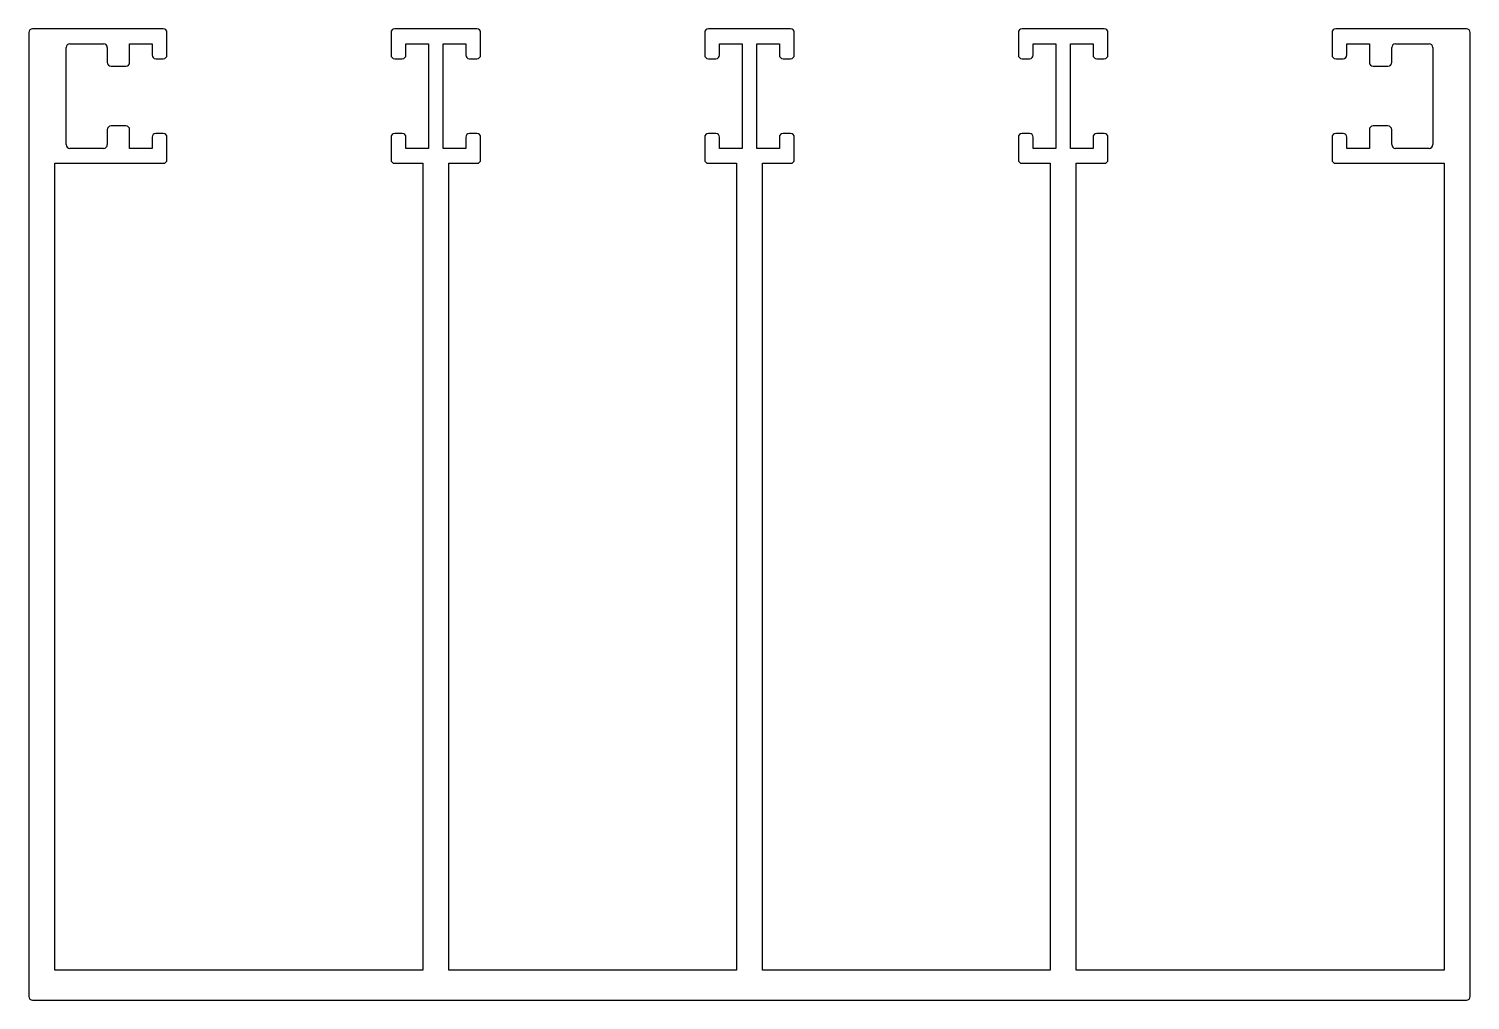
# Model space of a CAD drawing. Extents: x 1.7 to 98.2, y 1.6 to 66.6.
import ezdxf

# ---------------------------------------------------------------- set-up
doc = ezdxf.new("R2010")
doc.units = 0
doc.layers.get('0').update_dxf_attribs({"linetype": 'CONTINUOUS'})

msp = doc.modelspace()

# ---------------------------------------------------------------- linework, layer by layer
for p, q in [((10.663, 66.618), (1.913, 66.618)), ((31.663, 66.618), (26.163, 66.618)), ((52.663, 66.618), (47.163, 66.618)), ((73.663, 66.618), (68.163, 66.618)), ((97.913, 66.618), (89.163, 66.618)), ((1.663, 66.368), (1.663, 1.868)), ((10.913, 64.868), (10.913, 66.368)), ((25.913, 66.368), (25.913, 64.868)), ((31.913, 64.868), (31.913, 66.368)), ((46.913, 66.368), (46.913, 64.868)), ((52.913, 64.868), (52.913, 66.368)), ((67.913, 66.368), (67.913, 64.868)), ((73.913, 64.868), (73.913, 66.368)), ((88.913, 66.368), (88.913, 64.868)), ((98.163, 1.868), (98.163, 66.368)), ((4.165, 58.868), (4.165, 65.368)), ((4.415, 65.618), (6.667, 65.618)), ((6.917, 65.368), (6.917, 64.368)), ((8.413, 64.368), (8.413, 65.618)), ((8.413, 65.618), (9.913, 65.618)), ((9.913, 65.618), (9.913, 64.868)), ((26.913, 64.868), (26.913, 65.618)), ((26.913, 65.618), (28.413, 65.618)), ((28.413, 65.618), (28.413, 58.618)), ((29.413, 58.618), (29.413, 65.618)), ((29.413, 65.618), (30.913, 65.618)), ((30.913, 65.618), (30.913, 64.868)), ((47.913, 64.868), (47.913, 65.618)), ((47.913, 65.618), (49.413, 65.618)), ((49.413, 65.618), (49.413, 58.618)), ((50.413, 58.618), (50.413, 65.618)), ((50.413, 65.618), (51.913, 65.618)), ((51.913, 65.618), (51.913, 64.868)), ((68.913, 64.868), (68.913, 65.618)), ((68.913, 65.618), (70.413, 65.618)), ((70.413, 65.618), (70.413, 58.618)), ((71.413, 58.618), (71.413, 65.618)), ((71.413, 65.618), (72.913, 65.618)), ((72.913, 65.618), (72.913, 64.868)), ((89.913, 64.868), (89.913, 65.618)), ((89.913, 65.618), (91.413, 65.618)), ((91.413, 65.618), (91.413, 64.368)), ((92.91, 64.368), (92.91, 65.368)), ((93.16, 65.618), (95.412, 65.618)), ((95.662, 65.368), (95.662, 58.868)), ((7.167, 64.118), (8.163, 64.118)), ((10.163, 64.618), (10.663, 64.618)), ((26.163, 64.618), (26.663, 64.618)), ((31.163, 64.618), (31.663, 64.618)), ((47.163, 64.618), (47.663, 64.618)), ((52.163, 64.618), (52.663, 64.618)), ((68.163, 64.618), (68.663, 64.618)), ((73.163, 64.618), (73.663, 64.618)), ((89.163, 64.618), (89.663, 64.618)), ((91.663, 64.118), (92.66, 64.118)), ((6.917, 59.868), (6.917, 58.868)), ((8.163, 60.118), (7.167, 60.118)), ((8.413, 58.618), (8.413, 59.868)), ((91.413, 59.868), (91.413, 58.618)), ((92.66, 60.118), (91.663, 60.118)), ((92.91, 58.868), (92.91, 59.868)), ((9.913, 59.368), (9.913, 58.618)), ((10.663, 59.618), (10.163, 59.618)), ((10.913, 57.868), (10.913, 59.368)), ((25.913, 59.368), (25.913, 57.868)), ((26.663, 59.618), (26.163, 59.618)), ((26.913, 58.618), (26.913, 59.368)), ((30.913, 59.368), (30.913, 58.618)), ((31.663, 59.618), (31.163, 59.618)), ((31.913, 57.868), (31.913, 59.368)), ((46.913, 59.368), (46.913, 57.868)), ((47.663, 59.618), (47.163, 59.618)), ((47.913, 58.618), (47.913, 59.368)), ((51.913, 59.368), (51.913, 58.618)), ((52.663, 59.618), (52.163, 59.618)), ((52.913, 57.868), (52.913, 59.368)), ((67.913, 59.368), (67.913, 57.868)), ((68.663, 59.618), (68.163, 59.618)), ((68.913, 58.618), (68.913, 59.368)), ((72.913, 59.368), (72.913, 58.618)), ((73.663, 59.618), (73.163, 59.618)), ((73.913, 57.868), (73.913, 59.368)), ((88.913, 59.368), (88.913, 57.868)), ((89.663, 59.618), (89.163, 59.618)), ((89.913, 58.618), (89.913, 59.368)), ((6.667, 58.618), (4.415, 58.618)), ((9.913, 58.618), (8.413, 58.618)), ((28.413, 58.618), (26.913, 58.618)), ((30.913, 58.618), (29.413, 58.618)), ((49.413, 58.618), (47.913, 58.618)), ((51.913, 58.618), (50.413, 58.618)), ((70.413, 58.618), (68.913, 58.618)), ((72.913, 58.618), (71.413, 58.618)), ((91.413, 58.618), (89.913, 58.618)), ((95.412, 58.618), (93.16, 58.618)), ((3.413, 3.618), (3.413, 57.618)), ((3.413, 57.618), (10.663, 57.618)), ((26.163, 57.618), (28.038, 57.618)), ((28.038, 57.618), (28.038, 3.618)), ((29.788, 3.618), (29.788, 57.618)), ((29.788, 57.618), (31.663, 57.618)), ((47.163, 57.618), (49.038, 57.618)), ((49.038, 57.618), (49.038, 3.618)), ((50.788, 3.618), (50.788, 57.618)), ((50.788, 57.618), (52.663, 57.618)), ((68.163, 57.618), (70.038, 57.618)), ((70.038, 57.618), (70.038, 3.618)), ((71.788, 3.618), (71.788, 57.618)), ((71.788, 57.618), (73.663, 57.618)), ((89.163, 57.618), (96.413, 57.618)), ((96.413, 57.618), (96.413, 3.618)), ((28.038, 3.618), (3.413, 3.618)), ((49.038, 3.618), (29.788, 3.618)), ((70.038, 3.618), (50.788, 3.618)), ((96.413, 3.618), (71.788, 3.618)), ((1.913, 1.618), (97.913, 1.618))]:
    msp.add_line(p, q)
for centre, start, end in [((1.913, 66.368), 90, 180), ((10.663, 66.368), 0, 90), ((26.163, 66.368), 90, 180), ((31.663, 66.368), 0, 90), ((47.163, 66.368), 90, 180), ((52.663, 66.368), 0, 90), ((68.163, 66.368), 90, 180), ((73.663, 66.368), 0, 90), ((89.163, 66.368), 90, 180), ((97.913, 66.368), 0, 90), ((4.415, 65.368), 90, 180), ((6.667, 65.368), 360, 90), ((10.163, 64.868), 180, 270), ((10.663, 64.868), 270, 0), ((26.163, 64.868), 180, 270), ((26.663, 64.868), 270, 0), ((31.163, 64.868), 180, 270), ((31.663, 64.868), 270, 0), ((47.163, 64.868), 180, 270), ((47.663, 64.868), 270, 0), ((52.163, 64.868), 180, 270), ((52.663, 64.868), 270, 0), ((68.163, 64.868), 180, 270), ((68.663, 64.868), 270, 0), ((73.163, 64.868), 180, 270), ((73.663, 64.868), 270, 0), ((89.163, 64.868), 180, 270), ((89.663, 64.868), 270, 0), ((93.16, 65.368), 90, 180), ((95.412, 65.368), 0, 90), ((7.167, 64.368), 180, 270), ((8.163, 64.368), 270, 0), ((91.663, 64.368), 180, 270), ((92.66, 64.368), 270, 0), ((7.167, 59.868), 90, 180), ((8.163, 59.868), 0, 90), ((91.663, 59.868), 90, 180), ((92.66, 59.868), 0, 90), ((4.415, 58.868), 180, 270), ((6.667, 58.868), 270, 0), ((10.163, 59.368), 90, 180), ((10.663, 59.368), 0, 90), ((26.163, 59.368), 90, 180), ((26.663, 59.368), 0, 90), ((31.163, 59.368), 90, 180), ((31.663, 59.368), 0, 90), ((47.163, 59.368), 90, 180), ((47.663, 59.368), 0, 90), ((52.163, 59.368), 90, 180), ((52.663, 59.368), 0, 90), ((68.163, 59.368), 90, 180), ((68.663, 59.368), 0, 90), ((73.163, 59.368), 90, 180), ((73.663, 59.368), 0, 90), ((89.163, 59.368), 90, 180), ((89.663, 59.368), 0, 90), ((93.16, 58.868), 180, 270), ((95.412, 58.868), 270, 0), ((10.663, 57.868), 270, 0), ((26.163, 57.868), 180, 270), ((31.663, 57.868), 270, 0), ((47.163, 57.868), 180, 270), ((52.663, 57.868), 270, 0), ((68.163, 57.868), 180, 270), ((73.663, 57.868), 270, 0), ((89.163, 57.868), 180, 270), ((1.913, 1.868), 180, 270), ((97.913, 1.868), 270, 0)]:
    msp.add_arc(centre, 0.25, start, end)

doc.saveas('drawing.dxf')
